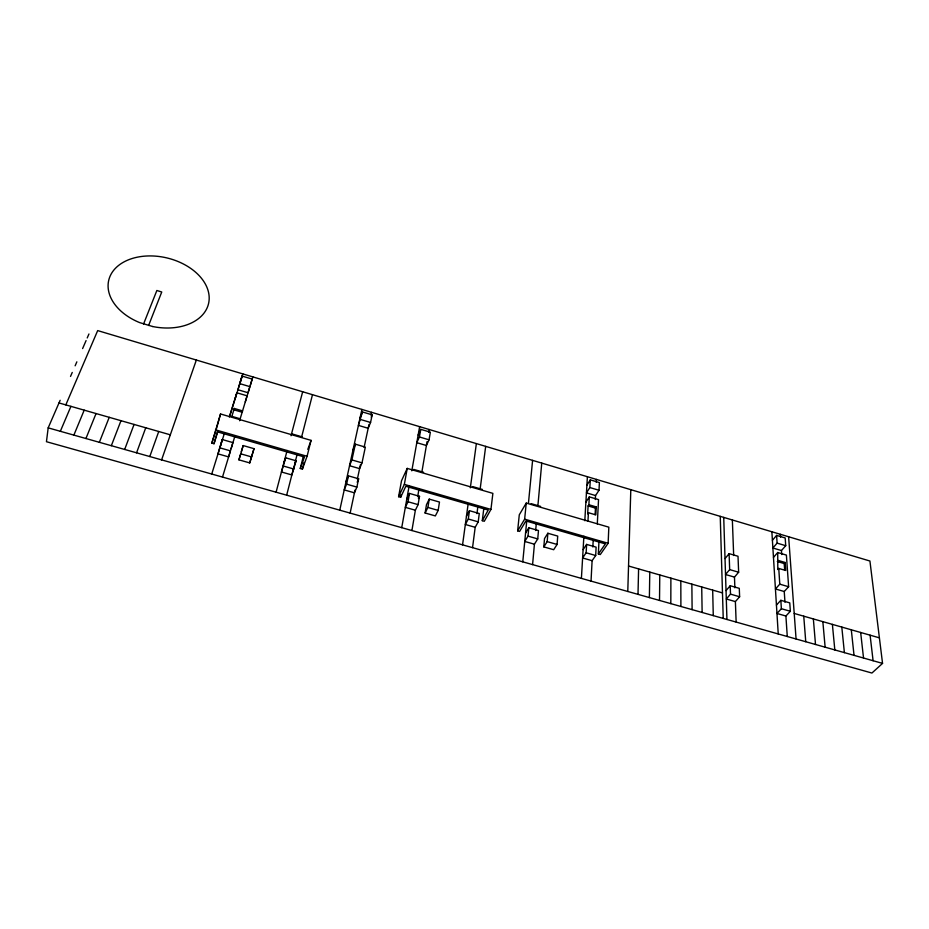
<?xml version="1.0" encoding="UTF-8"?>
<svg xmlns="http://www.w3.org/2000/svg" width="929" height="929" viewBox="0 0 929 929"><rect width="100%" height="100%" fill="white"/><g stroke="black" fill="none" stroke-linecap="round" stroke-linejoin="round"><path stroke-width="1.39" d="M670.819 603.629L670.889 578.14M659.52 600.448L659.776 574.958M649.383 597.579L649.789 572.101M638.002 594.363L638.595 568.896M627.783 591.483L630.803 489.676M608.135 543.279L608.832 527.173L526.232 503.088L519.276 514.829L517.639 530.842L519.625 531.411L525.919 520.948L605.371 543.883L598.346 553.986L600.285 554.543L608.135 543.279L524.653 519.16L517.639 530.842M598.346 553.986L599.008 540.62M591.03 581.113L592.11 560.686L595.698 555.519L596.116 547.146L586.617 544.406L583.098 549.62M597.301 523.921L598.531 499.605L589.323 496.887L585.897 502.171M595.338 499.547L595.547 495.552L599.008 490.268L599.391 482.569L590.298 479.863L586.896 485.17M592.83 546.984L593.19 540.295M596.255 482.221L596.406 479.41M595.106 514.712L595.454 508.093L596.232 506.92L588.881 504.749L588.115 505.933L587.651 513.876L588.429 512.703L595.826 514.875L596.232 506.92M592.11 560.686L582.611 557.969L586.141 552.778L586.617 544.406M587.941 521.239L588.429 512.703M588.881 504.749L589.323 496.887M595.547 495.552L586.443 492.858L589.857 487.551L590.298 479.863M581.403 578.395L583.888 536.254M584.805 520.728L587.395 476.716M557.086 544.452L557.725 536.091L547.866 533.258L544.522 538.553L543.825 546.891L553.684 549.713L557.086 544.452L547.181 541.619L543.825 546.891M547.181 541.619L547.866 533.258M532.584 564.611L534.419 544.208L537.74 538.913L538.472 530.552L528.81 527.765L525.559 533.107M535.661 530.529L536.265 523.863M537.868 506.038L541.746 463.095M534.419 544.208L524.746 541.456L528.02 536.126L528.81 527.765M524.653 519.16L526.232 503.088M522.772 561.836L526.72 521.099M528.438 503.297L532.596 460.366M490.942 509.417L492.881 493.369L407.227 468.402L401.514 480.757L398.599 496.69L400.654 497.282L405.822 486.273L488.236 510.067L482.279 520.693L484.288 521.274L490.942 509.417L404.347 484.392L398.599 496.69M60.153 400.294L48.18 427.863L46.45 441.705L871.925 673.037L882.55 663.399L869.927 561.023L97.684 330.596L65.82 404.893M482.279 520.693L483.788 508.709M472.547 547.657L475.183 527.3L478.214 521.854L479.283 513.516L469.435 510.683L466.474 516.164M476.96 513.644L477.82 506.979M480.13 489.211L485.681 446.373M475.183 527.3L465.336 524.49L468.309 519.021L469.435 510.683M462.561 544.847L468.1 504.18M470.329 487.83L476.368 443.586M438.174 510.393L439.475 502.055L429.244 499.117L426.481 504.691L425.11 513.005L435.341 515.92L438.174 510.393L427.897 507.443L425.11 513.005M427.897 507.443L429.244 499.117M411.907 530.54L415.368 510.218L418.096 504.633L419.513 496.318L409.48 493.427L406.809 499.047M420.767 429.337L419.432 436.967L416.796 442.668L426.388 445.502L429.059 439.823L430.359 432.194L420.767 429.337L418.155 435.051M417.69 496.597L419.049 488.619M421.836 472.269L427.038 441.693M428.641 432.287L429.117 429.488M415.368 510.218L405.334 507.35L408.017 501.753L409.48 493.427M401.734 527.672L409.166 485.762M411.802 470.829L419.641 426.655M400.654 497.282L401.131 494.623M404.347 484.392L407.227 468.402M350.128 513.11L355.029 490.059M357.34 479.225L360.429 464.697M364.098 447.43L368.174 428.281L370.566 422.463L372.181 414.857L362.426 411.942L360.08 417.795M368.441 427.015L368.976 424.483M370.973 415.1L371.565 412.313M348.421 475.857L346.598 484.148L344.229 489.908L354.448 492.823L356.875 487.098L358.629 478.795L348.421 475.857L346.052 481.617M355.354 444.19L351.905 459.925L349.548 465.719L359.593 468.622L362.008 462.863L365.341 447.116L355.354 444.19L352.997 449.996M339.77 510.184L361.915 409.434M368.174 428.281L358.408 425.389L362.426 411.942M303.284 456.592L300.276 468.495L302.401 469.099L304.062 462.479M302.401 469.099L307.081 456.29L311.064 440.369L220.533 413.974L211.835 443.121L214.007 443.737L217.746 431.892M285.679 457.8L281.441 471.978L291.857 474.951L296.084 460.784L285.679 457.8L283.624 463.71M286.655 495.18L293.622 468.065M295.004 462.712L297.036 454.78M301.53 437.315L312.492 394.686M276.087 492.207L287.131 450.495M291.032 435.736L302.668 391.759M217.223 425.981L220.533 413.974M214.007 443.737L217.305 431.834L304.457 456.998L300.276 468.495M219.72 447.801L218.001 453.863L228.615 456.894L230.392 450.855L219.72 447.801L222.286 439.545L232.889 442.599L231.112 448.649M220.568 445.63L222.286 439.545M235.095 398.913L236.849 392.781L247.079 395.812L245.291 401.909M239.694 383.619L237.952 389.75L248.066 392.746L249.866 386.638L239.694 383.619L242.039 376.071L252.154 379.078L250.354 385.198M240.297 382.214L242.039 376.071M234.282 408.458L233.899 409.828L242.121 412.232L242.515 410.873L234.282 408.458L231.855 416.401M243.189 445.572L238.916 459.843L249.738 462.921L254 448.672L243.189 445.572L241.354 451.587M249.738 462.921L254 448.672M239.717 420.129L240.123 418.77L231.844 416.355M222.495 477.076L234.712 436.781M239.577 420.732L252.874 376.895M238.916 459.843L240.75 453.828L251.62 456.94M229.312 416.993L236.849 392.781M211.731 474.034L224.261 433.762M229.66 416.378L242.875 373.911M211.835 443.121L216.852 427.317M161.6 459.878L196.344 360.034M149.79 456.545L158.731 431.497M293.982 466.683L296.084 460.784M307.789 449.369L311.064 440.369M136.563 452.818L145.737 427.781M124.672 449.462L134.066 424.437M111.341 445.699L120.979 420.686M148.594 325.498L161.751 291.996L156.862 290.498L143.577 323.977M99.357 442.309L109.227 417.33M85.932 438.523L96.047 413.556M371.217 417.179L372.181 414.857M73.867 435.12L84.202 410.165M357.177 482.232L358.629 478.795M60.339 431.3L70.929 406.356M70.523 376.419L72.253 372.436M75.133 365.805L76.852 361.834M82.611 348.572L86.072 340.606M87.221 337.959L88.952 333.976M418.422 498.548L419.513 496.318M725.026 558.596L729.114 553.649L738.009 556.262L738.648 572.218L734.479 577.106L734.874 587.836M729.114 553.649L729.66 569.605L725.526 574.517L734.479 577.106M726.037 590.612L730.217 585.734L739.287 588.347L739.623 596.755L735.385 601.597L736.14 622.07M772.405 540.283L776.609 535.394L785.179 537.949L785.725 545.695L781.463 550.549L781.742 554.567M730.217 585.734L730.496 594.142L726.304 598.996L735.385 601.597M776.609 535.394L777.108 543.128L772.882 548.005L781.463 550.549M773.474 557.388L777.724 552.523L786.387 555.089L788.628 586.733L784.239 591.506L784.97 602.247M778.235 560.442L785.168 562.486L785.725 570.476L778.757 568.443L777.794 569.523L777.724 552.523M784.668 570.22L784.204 563.555L785.168 562.486M778.757 568.443L779.779 584.167L775.436 588.963L784.239 591.506M776.435 605.069L780.836 600.308L789.766 602.875L790.358 611.282L785.899 616.02L787.281 636.504M780.836 600.308L781.382 608.716L776.958 613.465L785.899 616.02M48.18 427.863L882.55 663.399M59.003 402.942L170.321 434.818M628.538 566.016L722.483 592.911M794.214 613.454L879.403 637.84M283.496 466.068L293.959 469.075M346.598 484.148L356.875 487.098M408.017 501.753L418.096 504.633M468.309 519.021L478.214 521.854M528.02 536.126L537.74 538.913M586.141 552.778L595.698 555.519M730.496 594.142L739.623 596.755M781.382 608.716L790.358 611.282M215.493 429.825L307.081 456.29M291.996 433.901L302.227 436.885M413.719 469.4L423.578 472.28M472.687 486.599L482.372 489.42M531.098 503.634L540.608 506.41M351.905 459.925L362.008 462.863M729.66 569.605L738.648 572.218M779.779 584.167L788.628 586.733M588.115 505.933L595.454 508.093M777.283 561.522L784.204 563.555M360.754 419.548L370.566 422.463M419.432 436.967L429.059 439.823M589.857 487.551L599.008 490.268M777.108 543.128L785.725 545.695M870.09 635.169L873.097 660.74M860.66 632.475L863.529 658.034M851.301 629.792L854.03 655.351M841.802 627.075L844.391 652.634M832.384 624.381L834.823 649.928M822.839 621.64L825.138 647.199M813.351 618.935L815.511 644.482M803.748 616.182L805.757 641.718M788.628 536.765L796.072 638.989M780.372 534.303L780.557 537.136M771.871 531.771L778.235 633.95M732.354 519.973L733.678 555.496M723.726 517.407L726.942 619.48M720.242 516.361L723.226 618.424M712.682 590.112L713.275 615.613M701.72 586.965L702.138 612.466M691.861 584.144L692.117 609.645M680.818 580.985L680.899 606.474M152.704 326.532L139.605 322.584A51.258 35.035 13.1 0 1 124.149 261.827A51.258 35.035 13.1 0 1 206.668 286.701A51.258 35.035 13.1 0 1 152.704 326.532"/></g></svg>
